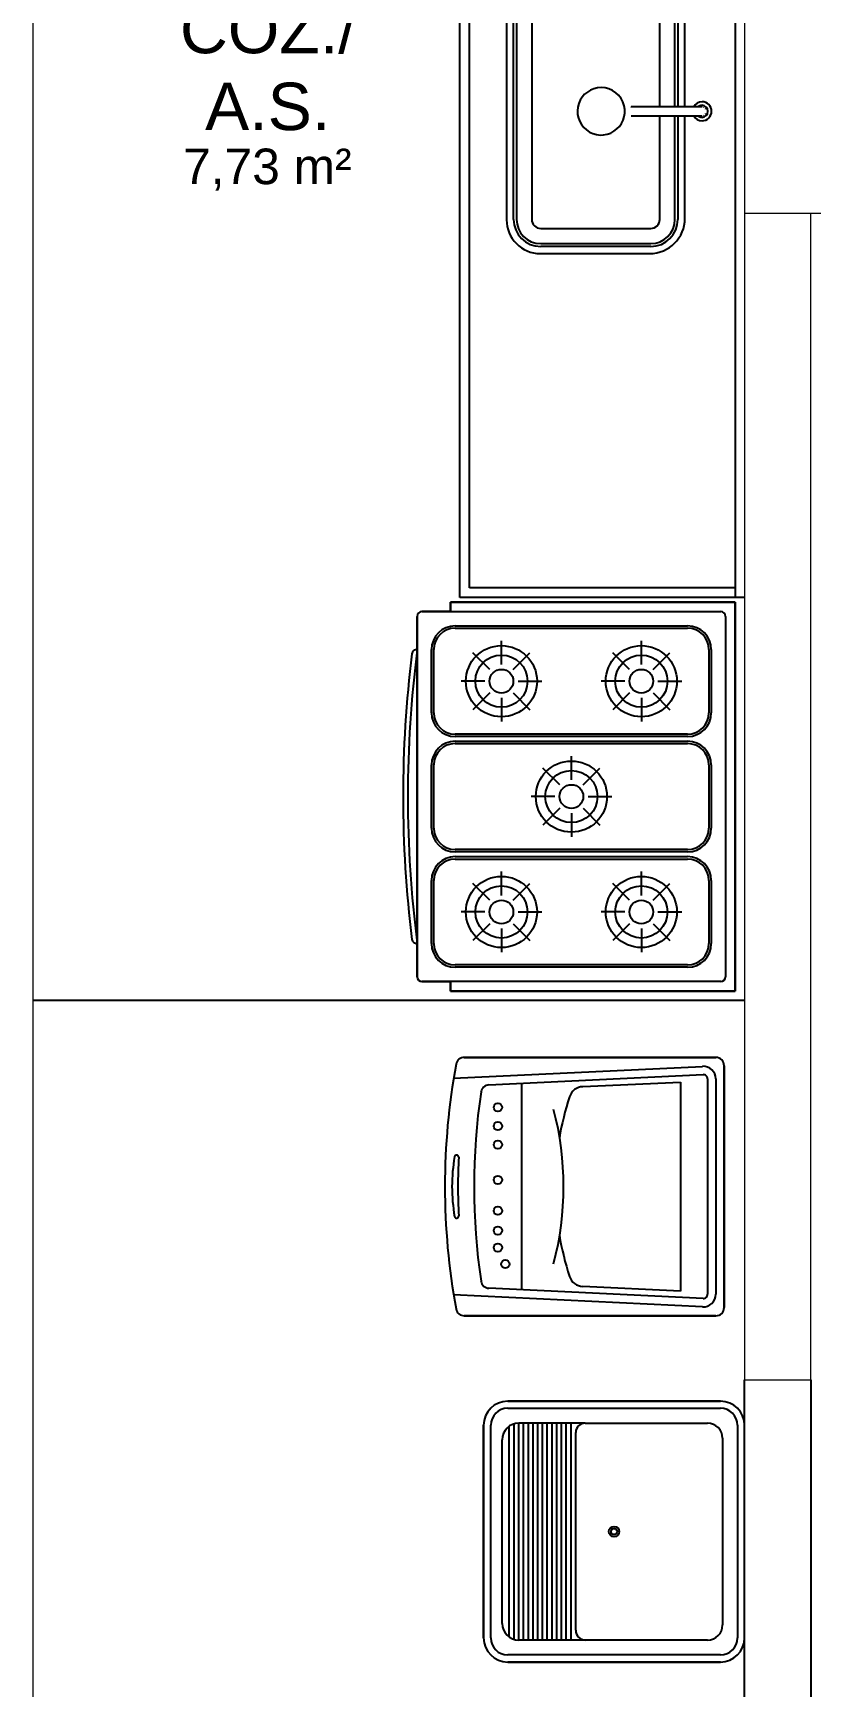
# Model space of a CAD drawing. Header units: centimetres. Extents: x -10.6 to 24.4, y 0 to 16.9.
# Drawn here: x 8.72 to 10.36, y 2.062 to 5.55 of the extents above; entities that cross this region are included whole.
import ezdxf

# ---------------------------------------------------------------- set-up
doc = ezdxf.new("R2010")
doc.units = ezdxf.units.CM
doc.styles.add('Arial', font='arial.ttf', dxfattribs={"height": 7.5})
doc.styles.add('Arial_1', font='arial.ttf', dxfattribs={"height": 10})

msp = doc.modelspace()

# ---------------------------------------------------------------- linework, layer by layer
at = {"lineweight": 20}
for p, q in [((10.22, 7.3), (10.22, 5.17)), ((10.22, 7.16), (10.22, 2.71)), ((8.72, 2.01), (8.72, 5.62)), ((10.22, 5.17), (10.42, 5.17)), ((10.36, 2.71), (10.36, 5.17)), ((10.22, 2.71), (10.36, 2.71))]:
    msp.add_line(p, q, dxfattribs=at)
for p, q in [((9.62, 4.36), (9.62, 6.41)), ((9.64, 4.38), (9.64, 6.39)), ((10.2, 6.41), (10.2, 4.36)), ((10.0945, 5.3944), (10.0945, 5.6156)), ((9.7182, 5.6106), (9.7182, 5.1564)), ((9.7332, 5.1571), (9.7332, 5.6129)), ((9.7393, 5.6142), (9.7393, 5.1571)), ((9.7713, 5.6142), (9.7713, 5.1571)), ((10.0414, 5.3943), (10.0414, 5.6142)), ((10.0734, 5.3944), (10.0734, 5.6142)), ((10.0795, 5.6129), (10.0795, 5.3945)), ((10.0414, 5.1571), (10.0414, 5.3757)), ((10.0668, 5.3945), (10.0446, 5.3945)), ((10.0446, 5.3755), (10.0668, 5.3755)), ((10.0734, 5.1571), (10.0734, 5.3756)), ((10.0795, 5.3755), (10.0795, 5.1571)), ((10.0945, 5.1595), (10.0945, 5.3756)), ((9.7903, 5.1381), (10.0224, 5.1381)), ((9.7903, 5.1061), (10.0224, 5.1061)), ((10.0224, 5.1), (9.7903, 5.1)), ((9.7895, 5.085), (10.0201, 5.085)), ((10.2, 4.36), (9.62, 4.36)), ((10.2, 4.38), (9.64, 4.38)), ((10.22, 4.36), (10.2, 4.36)), ((9.6, 4.33), (9.54, 4.33)), ((9.54, 4.33), (10.17, 4.33)), ((9.6, 4.33), (9.54, 4.33)), ((10.2, 4.35), (9.6, 4.35)), ((9.6, 4.35), (9.6, 4.33)), ((9.6, 4.35), (10.2, 4.35)), ((9.6, 4.33), (9.6, 4.35)), ((10.2, 4.35), (9.6, 4.35)), ((9.6, 4.35), (9.6, 4.33)), ((10.2, 3.53), (10.2, 4.35)), ((10.2, 4.35), (10.2, 3.53)), ((10.2, 3.53), (10.2, 4.35)), ((9.53, 4.32), (9.53, 4.2498)), ((9.53, 3.56), (9.53, 4.32)), ((9.53, 4.32), (9.53, 3.56)), ((9.61, 4.3), (10.1, 4.3)), ((9.61, 4.295), (10.1, 4.295)), ((10.18, 4.32), (10.18, 3.56)), ((9.7075, 4.2183), (9.7075, 4.2683)), ((10.0025, 4.2183), (10.0025, 4.2683)), ((9.56, 4.1167), (9.56, 4.25)), ((9.565, 4.1167), (9.565, 4.25)), ((9.6828, 4.2081), (9.6474, 4.2434)), ((9.7322, 4.2081), (9.7676, 4.2434)), ((9.9778, 4.2081), (9.9424, 4.2434)), ((10.0272, 4.2081), (10.0626, 4.2434)), ((10.145, 4.25), (10.145, 4.1167)), ((10.15, 4.25), (10.15, 4.1167)), ((9.6725, 4.1833), (9.6225, 4.1833)), ((9.6828, 4.1586), (9.6474, 4.1232)), ((9.7322, 4.1586), (9.7676, 4.1232)), ((9.7425, 4.1833), (9.7925, 4.1833)), ((9.9675, 4.1833), (9.9175, 4.1833)), ((9.9778, 4.1586), (9.9424, 4.1232)), ((10.0272, 4.1586), (10.0626, 4.1232)), ((10.0375, 4.1833), (10.0875, 4.1833)), ((9.7075, 4.1483), (9.7075, 4.0983)), ((10.0025, 4.1483), (10.0025, 4.0983)), ((10.1, 4.0717), (9.61, 4.0717)), ((10.1, 4.0667), (9.61, 4.0667)), ((9.61, 4.0567), (10.1, 4.0567)), ((9.61, 4.0517), (10.1, 4.0517)), ((9.855, 3.975), (9.855, 4.025)), ((9.56, 3.8733), (9.56, 4.0067)), ((9.565, 3.8733), (9.565, 4.0067)), ((9.8303, 3.9647), (9.7949, 4.0001)), ((9.8797, 3.9647), (9.9151, 4.0001)), ((10.145, 4.0067), (10.145, 3.8733)), ((10.15, 4.0067), (10.15, 3.8733)), ((9.82, 3.94), (9.77, 3.94)), ((9.8303, 3.9153), (9.7949, 3.8799)), ((9.8797, 3.9153), (9.9151, 3.8799)), ((9.89, 3.94), (9.94, 3.94)), ((9.855, 3.905), (9.855, 3.855)), ((10.1, 3.8283), (9.61, 3.8283)), ((10.1, 3.8233), (9.61, 3.8233)), ((9.61, 3.8133), (10.1, 3.8133)), ((9.61, 3.8083), (10.1, 3.8083)), ((9.7075, 3.7317), (9.7075, 3.7817)), ((10.0025, 3.7317), (10.0025, 3.7817)), ((9.56, 3.63), (9.56, 3.7633)), ((9.565, 3.63), (9.565, 3.7633)), ((9.6828, 3.7214), (9.6474, 3.7568)), ((9.7322, 3.7214), (9.7676, 3.7568)), ((9.9778, 3.7214), (9.9424, 3.7568)), ((10.0272, 3.7214), (10.0626, 3.7568)), ((10.145, 3.7633), (10.145, 3.63)), ((10.15, 3.7633), (10.15, 3.63)), ((9.6725, 3.6967), (9.6225, 3.6967)), ((9.6828, 3.6719), (9.6474, 3.6366)), ((9.7322, 3.6719), (9.7676, 3.6366)), ((9.7425, 3.6967), (9.7925, 3.6967)), ((9.9675, 3.6967), (9.9175, 3.6967)), ((9.9778, 3.6719), (9.9424, 3.6366)), ((10.0272, 3.6719), (10.0626, 3.6366)), ((10.0375, 3.6967), (10.0875, 3.6967)), ((9.53, 3.6302), (9.53, 3.56)), ((9.7075, 3.6617), (9.7075, 3.6117)), ((10.0025, 3.6617), (10.0025, 3.6117)), ((10.1, 3.585), (9.61, 3.585)), ((10.1, 3.58), (9.61, 3.58)), ((9.54, 3.55), (9.6, 3.55)), ((10.17, 3.55), (9.54, 3.55)), ((9.54, 3.55), (9.6, 3.55)), ((9.6, 3.55), (9.6, 3.53)), ((9.6, 3.53), (9.6, 3.55)), ((9.6, 3.55), (9.6, 3.53)), ((9.6, 3.53), (10.2, 3.53)), ((10.2, 3.53), (9.6, 3.53)), ((9.6, 3.53), (10.2, 3.53)), ((10.22, 3.51), (8.72, 3.51)), ((10.1594, 3.39), (9.6291, 3.39)), ((9.6291, 3.39), (10.1594, 3.39)), ((10.1594, 3.39), (9.6291, 3.39)), ((9.6066, 3.3461), (10.1317, 3.3711)), ((9.6809, 3.332), (10.1326, 3.3536)), ((10.1769, 2.8627), (10.1769, 3.3724)), ((10.1769, 3.3724), (10.1769, 2.8627)), ((10.1769, 2.8627), (10.1769, 3.3724)), ((9.7506, 2.8998), (9.7506, 3.3354)), ((9.8788, 3.3283), (10.0847, 3.3381)), ((10.0847, 3.3381), (10.0847, 2.8971)), ((10.1418, 3.3448), (10.1418, 2.8904)), ((10.1594, 3.3448), (10.1594, 2.8904)), ((10.1326, 2.8816), (9.6809, 2.9031)), ((10.0847, 2.8971), (9.8788, 2.9069)), ((10.1317, 2.864), (9.6066, 2.889)), ((9.6291, 2.8452), (10.1594, 2.8452)), ((10.1594, 2.8452), (9.6291, 2.8452)), ((9.6291, 2.8452), (10.1594, 2.8452)), ((10.22, 2.01), (10.22, 2.71)), ((10.36, 2.71), (10.36, 0)), ((10.1692, 2.665), (9.7208, 2.665)), ((9.7208, 2.665), (10.1692, 2.665)), ((9.7208, 2.65), (10.1692, 2.65)), ((9.7342, 2.1628), (9.7342, 2.6172)), ((9.7442, 2.1614), (9.7442, 2.6187)), ((9.8839, 2.6187), (9.7442, 2.6187)), ((9.7542, 2.1614), (9.7542, 2.6187)), ((9.7642, 2.1614), (9.7642, 2.6187)), ((9.7742, 2.1614), (9.7742, 2.6187)), ((9.7842, 2.1614), (9.7842, 2.6187)), ((9.7942, 2.1614), (9.7942, 2.6187)), ((9.8042, 2.1614), (9.8042, 2.6187)), ((9.8142, 2.1614), (9.8142, 2.6187)), ((9.8242, 2.1614), (9.8242, 2.6187)), ((9.8342, 2.1614), (9.8342, 2.6187)), ((9.8442, 2.1614), (9.8442, 2.6187)), ((9.8542, 2.1614), (9.8542, 2.6187)), ((9.8839, 2.6187), (10.1421, 2.6187)), ((9.67, 2.6142), (9.67, 2.1658)), ((9.67, 2.1658), (9.67, 2.6142)), ((9.685, 2.1658), (9.685, 2.6142)), ((9.7092, 2.1964), (9.7092, 2.5837)), ((9.7241, 2.1677), (9.7241, 2.6123)), ((9.8642, 2.1819), (9.8642, 2.599)), ((10.1738, 2.5869), (10.1738, 2.1931)), ((10.205, 2.6142), (10.205, 2.1658)), ((10.1692, 2.13), (9.7208, 2.13)), ((9.8847, 2.1614), (9.7442, 2.1614)), ((10.142, 2.1614), (9.8847, 2.1614)), ((9.7208, 2.115), (10.1692, 2.115)), ((10.1692, 2.115), (9.7208, 2.115))]:
    msp.add_line(p, q)
at = {"flags": 128}
for points in [[(10.0446, 5.3945), (10.0421, 5.3945), (10.0396, 5.3945), (10.037, 5.3945), (10.0345, 5.3945), (10.032, 5.3945), (10.0295, 5.3945), (10.0271, 5.3945), (10.0247, 5.3945), (10.0223, 5.3945), (10.0199, 5.3945), (10.0176, 5.3945), (10.0153, 5.3945), (10.0131, 5.3945), (10.0109, 5.3945), (10.0088, 5.3945), (10.0067, 5.3945), (10.0047, 5.3945), (10.0028, 5.3945), (10.0009, 5.3945), (9.9991, 5.3945), (9.9973, 5.3945), (9.9957, 5.3945), (9.9941, 5.3945), (9.9926, 5.3945), (9.9912, 5.3945), (9.9899, 5.3945), (9.9886, 5.3945), (9.9875, 5.3945), (9.9864, 5.3945), (9.9854, 5.3945), (9.9846, 5.3945), (9.9838, 5.3945), (9.9831, 5.3945), (9.9825, 5.3945), (9.982, 5.3945), (9.9817, 5.3945), (9.9814, 5.3945), (9.9812, 5.3945), (9.9811, 5.3945), (9.9811, 5.3945)], [(9.9811, 5.3755), (9.9812, 5.3755), (9.9813, 5.3755), (9.9816, 5.3755), (9.9819, 5.3755), (9.9824, 5.3755), (9.9829, 5.3755), (9.9836, 5.3755), (9.9843, 5.3755), (9.9852, 5.3755), (9.9861, 5.3755), (9.9872, 5.3755), (9.9883, 5.3755), (9.9895, 5.3755), (9.9908, 5.3755), (9.9922, 5.3755), (9.9937, 5.3755), (9.9952, 5.3755), (9.9969, 5.3755), (9.9986, 5.3755), (10.0004, 5.3755), (10.0022, 5.3755), (10.0042, 5.3755), (10.0062, 5.3755), (10.0082, 5.3755), (10.0103, 5.3755), (10.0125, 5.3755), (10.0147, 5.3755), (10.017, 5.3755), (10.0193, 5.3755), (10.0216, 5.3755), (10.024, 5.3755), (10.0264, 5.3755), (10.0289, 5.3755), (10.0313, 5.3755), (10.0338, 5.3755), (10.0363, 5.3755), (10.0389, 5.3755), (10.0414, 5.3755), (10.0439, 5.3755), (10.0446, 5.3755)], [(10.1303, 5.3945), (10.1303, 5.3945), (10.1301, 5.3945), (10.1299, 5.3945), (10.1295, 5.3945), (10.1291, 5.3945), (10.1285, 5.3945), (10.1279, 5.3945), (10.1271, 5.3945), (10.1263, 5.3945), (10.1253, 5.3945), (10.1243, 5.3945), (10.1232, 5.3945), (10.122, 5.3945), (10.1207, 5.3945), (10.1193, 5.3945), (10.1178, 5.3945), (10.1162, 5.3945), (10.1146, 5.3945), (10.1129, 5.3945), (10.1111, 5.3945), (10.1092, 5.3945), (10.1073, 5.3945), (10.1053, 5.3945), (10.1033, 5.3945), (10.1012, 5.3945), (10.099, 5.3945), (10.0968, 5.3945), (10.0945, 5.3945), (10.0922, 5.3945), (10.0899, 5.3945), (10.0875, 5.3945), (10.0851, 5.3945), (10.0826, 5.3945), (10.0801, 5.3945), (10.0776, 5.3945), (10.0751, 5.3945), (10.0726, 5.3945), (10.0701, 5.3945), (10.0675, 5.3945), (10.0668, 5.3945)], [(10.0668, 5.3755), (10.0694, 5.3755), (10.0719, 5.3755), (10.0745, 5.3755), (10.077, 5.3755), (10.0795, 5.3755), (10.0819, 5.3755), (10.0844, 5.3755), (10.0868, 5.3755), (10.0892, 5.3755), (10.0916, 5.3755), (10.0939, 5.3755), (10.0962, 5.3755), (10.0984, 5.3755), (10.1006, 5.3755), (10.1027, 5.3755), (10.1048, 5.3755), (10.1068, 5.3755), (10.1087, 5.3755), (10.1106, 5.3755), (10.1124, 5.3755), (10.1141, 5.3755), (10.1158, 5.3755), (10.1174, 5.3755), (10.1189, 5.3755), (10.1203, 5.3755), (10.1216, 5.3755), (10.1229, 5.3755), (10.124, 5.3755), (10.1251, 5.3755), (10.126, 5.3755), (10.1269, 5.3755), (10.1277, 5.3755), (10.1284, 5.3755), (10.1289, 5.3755), (10.1294, 5.3755), (10.1298, 5.3755), (10.1301, 5.3755), (10.1303, 5.3755), (10.1303, 5.3755), (10.1303, 5.3755)]]:
    msp.add_lwpolyline(points, dxfattribs=at)
for centre, radius in [((9.7075, 4.1833), 0.075), ((10.0025, 4.1833), 0.075), ((9.7075, 4.1833), 0.055), ((10.0025, 4.1833), 0.055), ((9.7075, 4.1833), 0.025), ((10.0025, 4.1833), 0.025), ((9.855, 3.94), 0.075), ((9.855, 3.94), 0.055), ((9.855, 3.94), 0.025), ((9.7075, 3.6967), 0.075), ((10.0025, 3.6967), 0.075), ((9.7075, 3.6967), 0.055), ((10.0025, 3.6967), 0.055), ((9.7075, 3.6967), 0.025), ((10.0025, 3.6967), 0.025), ((9.7, 3.2846), 0.00879), ((9.7, 3.2452), 0.00879), ((9.7, 3.2059), 0.00879), ((9.7, 3.1317), 0.00879), ((9.7, 3.0665), 0.00879), ((9.7, 3.0249), 0.00879), ((9.7, 2.9889), 0.00879), ((9.7157, 2.9541), 0.00879), ((9.945, 2.39), 0.011), ((9.945, 2.39), 0.00634)]:
    msp.add_circle(centre, radius)
for centre, radius, start, end in [((9.9177, 5.385), 0.05, 90, 13.7088), ((9.9177, 5.385), 0.05, 13.7088, 90), ((10.1305, 5.3851), 0.02, 90, 152.1441), ((10.1305, 5.3851), 0.02, 209.2295, 270), ((10.1303, 5.385), 0.0127, 90, 130.8215), ((10.1303, 5.385), 0.0127, 228.6405, 270), ((10.1303, 5.385), 0.0127, 270, 90), ((10.1303, 5.385), 0.00952, 86.0741, 90), ((10.1305, 5.3851), 0.02, 270, 90), ((10.1303, 5.385), 0.00952, 60, 66.9442), ((10.1303, 5.385), 0.00952, 293.0558, 300), ((10.1303, 5.385), 0.00952, 30, 37.1965), ((10.1303, 5.385), 0.00953, 322.8035, 330), ((9.7895, 5.1564), 0.0713, 180, 270), ((9.7903, 5.1571), 0.0571, 180, 270), ((9.7903, 5.1571), 0.051, 180, 270), ((9.7903, 5.1571), 0.019, 180, 270), ((9.7903, 5.1571), 0.019, 220.2324, 229.7676), ((10.0201, 5.1595), 0.0744, 270, 0), ((10.0224, 5.1571), 0.019, 270, 0), ((10.0224, 5.1571), 0.051, 270, 0), ((10.0224, 5.1571), 0.0571, 270, 0), ((10.0224, 5.1571), 0.019, 310.2324, 319.7676), ((9.54, 4.32), 0.01, 90, 180), ((9.54, 4.32), 0.01, 90, 180), ((9.54, 4.32), 0.01, 90, 180), ((10.17, 4.32), 0.01, 0, 90), ((9.61, 4.25), 0.05, 90, 180), ((9.61, 4.25), 0.045, 90, 180), ((10.1, 4.25), 0.05, 0, 90), ((10.1, 4.25), 0.045, 0, 90), ((11.9189, 3.94), 2.4189, 172.8496, 187.1504), ((11.9189, 3.94), 2.4189, 172.8496, 187.1504), ((11.9189, 3.94), 2.4089, 172.6117, 187.3883), ((9.5287, 4.2398), 0.01, 82.7307, 172.8496), ((9.5287, 4.2398), 0.01, 82.7307, 172.8496), ((9.61, 4.1167), 0.05, 180, 270), ((9.61, 4.1167), 0.045, 180, 270), ((10.1, 4.1167), 0.05, 270, 0), ((10.1, 4.1167), 0.045, 270, 0), ((9.61, 4.0067), 0.05, 90, 180), ((9.61, 4.0067), 0.045, 90, 180), ((10.1, 4.0067), 0.05, 0, 90), ((10.1, 4.0067), 0.045, 0, 90), ((9.61, 3.8733), 0.05, 180, 270), ((9.61, 3.8733), 0.045, 180, 270), ((10.1, 3.8733), 0.05, 270, 0), ((10.1, 3.8733), 0.045, 270, 0), ((9.61, 3.7633), 0.05, 90, 180), ((9.61, 3.7633), 0.045, 90, 180), ((10.1, 3.7633), 0.05, 0, 90), ((10.1, 3.7633), 0.045, 0, 90), ((9.5287, 3.6402), 0.01, 187.1504, 277.2693), ((9.5287, 3.6402), 0.01, 187.1504, 277.2693), ((9.61, 3.63), 0.05, 180, 270), ((9.61, 3.63), 0.045, 180, 270), ((10.1, 3.63), 0.05, 270, 0), ((10.1, 3.63), 0.045, 270, 0), ((9.54, 3.56), 0.01, 180, 270), ((9.54, 3.56), 0.01, 180, 270), ((9.54, 3.56), 0.01, 180, 270), ((10.17, 3.56), 0.01, 270, 0), ((9.6291, 3.3724), 0.0176, 90, 169.5354), ((9.6291, 3.3724), 0.0176, 90, 169.5354), ((9.6291, 3.3724), 0.0176, 90, 169.5354), ((10.1594, 3.3724), 0.0176, 0, 90), ((10.1594, 3.3724), 0.0176, 0, 90), ((10.1594, 3.3724), 0.0176, 0, 90), ((11.0089, 3.1176), 1.4207, 169.5354, 190.4646), ((11.0089, 3.1176), 1.4207, 169.5354, 190.4646), ((11.0089, 3.1176), 1.4207, 169.5354, 190.4646), ((10.133, 3.3448), 0.0264, 0, 92.7263), ((10.133, 3.3448), 0.00879, 0, 92.7263), ((11.0089, 3.1176), 1.3592, 171.56, 188.44), ((9.6818, 3.3145), 0.0176, 92.7263, 171.56), ((9.8803, 3.2975), 0.0308, 92.7263, 162.0143), ((9.1986, 3.1176), 0.64, 345.2693, 14.7307), ((10.4346, 3.1176), 0.6136, 162.0143, 170.3944), ((9.9645, 3.1176), 0.3613, 169.9472, 190.0528), ((9.613, 3.1798), 0.00439, 355.9966, 168.4415), ((10.6908, 3.1176), 1.0751, 176.7, 183.3), ((9.613, 3.0554), 0.00439, 191.5585, 4.0034), ((10.4346, 3.1176), 0.6136, 189.6056, 197.9857), ((9.6818, 2.9207), 0.0176, 188.44, 267.2737), ((9.8803, 2.9376), 0.0308, 197.9857, 267.2737), ((10.133, 2.8904), 0.0264, 267.2737, 0), ((10.133, 2.8904), 0.00879, 267.2737, 0), ((10.1594, 2.8627), 0.0176, 270, 0), ((10.1594, 2.8627), 0.0176, 270, 0), ((10.1594, 2.8627), 0.0176, 270, 0), ((9.6291, 2.8627), 0.0176, 190.4646, 270), ((9.6291, 2.8627), 0.0176, 190.4646, 270), ((9.6291, 2.8627), 0.0176, 190.4646, 270), ((9.7208, 2.6142), 0.0508, 90, 180), ((9.7208, 2.6142), 0.0508, 90, 180), ((10.1692, 2.6142), 0.0508, 0, 90), ((10.1692, 2.6142), 0.0508, 0, 90), ((9.7208, 2.6142), 0.0358, 90, 180), ((9.7442, 2.5837), 0.035, 90, 180), ((9.8839, 2.599), 0.0197, 90, 180), ((10.1421, 2.5869), 0.0317, 0, 90), ((10.1692, 2.6142), 0.0358, 0, 90), ((9.7208, 2.1658), 0.0508, 180, 270), ((9.7208, 2.1658), 0.0508, 180, 270), ((9.7208, 2.1658), 0.0358, 180, 270), ((9.7442, 2.1964), 0.035, 180, 270), ((9.8847, 2.1819), 0.0206, 180, 270), ((10.142, 2.1931), 0.0318, 270, 0), ((10.1692, 2.1658), 0.0508, 270, 0), ((10.1692, 2.1658), 0.0358, 270, 0), ((10.1692, 2.1658), 0.0508, 270, 0)]:
    msp.add_arc(centre, radius, start, end)

# ---------------------------------------------------------------- texts
at = {"attachment_point": 1}
for s, insert, char_height, width, style in [('COZ./', (9.0297, 5.6075), 0.1, 0.456962, 'Arial_1'), ('A.S.', (9.0826, 5.4454), 0.1, 0.328692, 'Arial_1'), ('7,73 m²', (9.0364, 5.3064), 0.075, 0.440928, 'Arial')]:
    msp.add_mtext(s, dxfattribs=dict(at, insert=insert, char_height=char_height, width=width, style=style))

doc.saveas('drawing.dxf')
